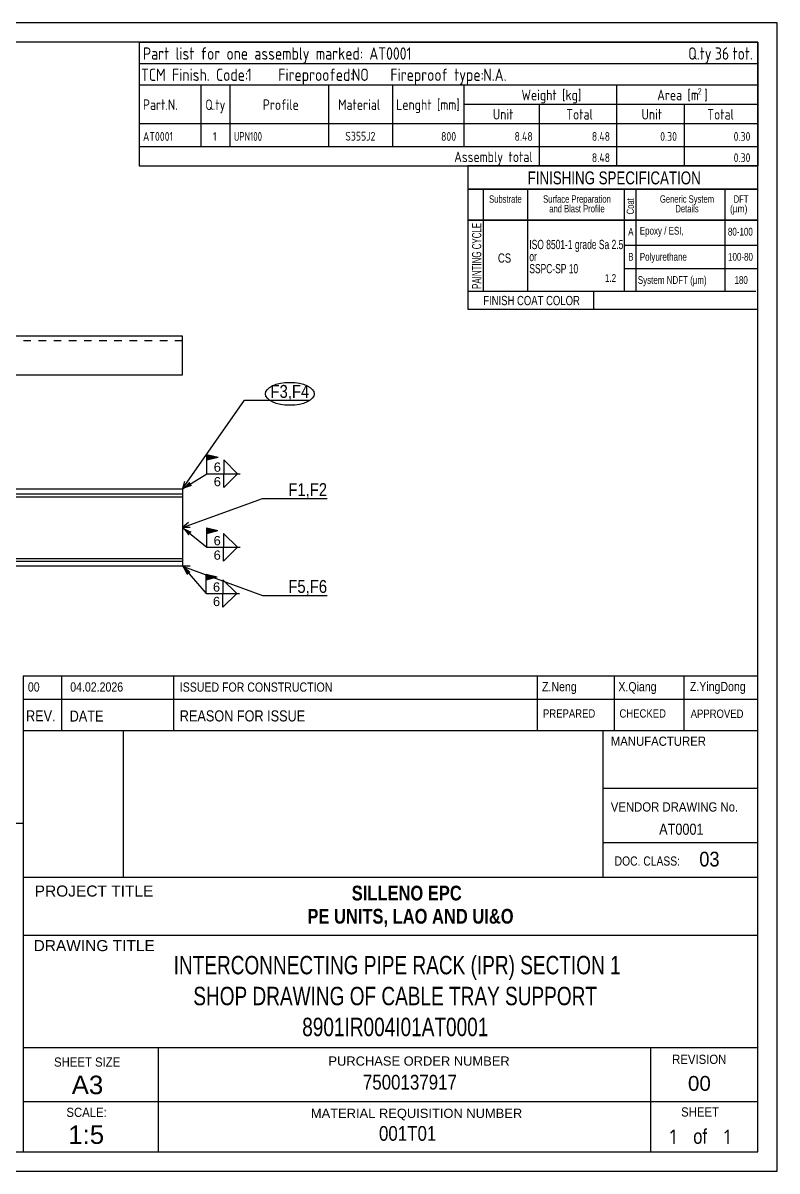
# Model space of a CAD drawing. Header units: millimetres. Extents: x 0 to 420, y 0 to 297.
# Drawn here: x 225 to 420, y 0 to 297 of the extents above; entities that cross this region are included whole.
import ezdxf

# ---------------------------------------------------------------- set-up
doc = ezdxf.new("R2010")
doc.units = ezdxf.units.MM
doc.linetypes.add('DXK_LINE_DOT2', pattern=[3.9198, 1.9599, -1.9599])
doc.layers.add('WELD_LABELS', color=5, linetype='Continuous')
doc.styles.add('ARIAL', font='ARIAL.TTF', dxfattribs={"height": 0.2})
doc.styles.add('Arial Bold', font='ARIALBD.TTF', dxfattribs={"height": 0.2})
doc.styles.add('Arial Narrow', font='ARIALN.TTF', dxfattribs={"height": 0.2})
doc.styles.add('GOST type A', font='', dxfattribs={"height": 0.2})
doc.styles.add('GOST type A Bold', font='', dxfattribs={"height": 0.2})
doc.styles.add('segoeuil', font='', dxfattribs={"height": 0.2})
doc.styles.get('GOST type A').set_extended_font_data('GOST type A')
doc.styles.get('GOST type A Bold').set_extended_font_data('GOST type A', bold=True)
doc.styles.get('segoeuil').set_extended_font_data('segoeuil')

# ---------------------------------------------------------------- blocks, each defined once
blk = doc.blocks.new('Unknown-43772550-1168')
at = {"color": 5, "linetype": 'Continuous'}
for p, q in [((420, 297), (0, 297)), ((420, 0), (420, 297)), ((415, 292), (5, 292)), ((415, 5), (415, 292)), ((5, 5), (415, 5)), ((0, 0), (420, 0))]:
    blk.add_line(p, q, dxfattribs=at)
blk = doc.blocks.new('Part-43772550-1244 - 1192')
at = {"linetype": 'Continuous'}
blk.add_hatch(color=2, dxfattribs=at).paths.add_polyline_path([(146.23, 176.45), (145.43, 177.85), (147.03, 177.85)])
at = {"color": 2, "linetype": 'Continuous'}
for p, q in [((106.23, 176.45), (106.23, 156.45)), ((106.23, 176.45), (266.23, 176.45)), ((146.23, 176.45), (145.43, 177.85)), ((145.43, 177.85), (147.03, 177.85)), ((147.03, 177.85), (146.23, 176.45)), ((266.23, 176.45), (266.23, 156.45)), ((106.23, 175.15), (266.23, 175.15)), ((106.23, 174.45), (266.23, 174.45)), ((106.23, 158.46), (266.23, 158.46)), ((106.23, 157.75), (266.23, 157.75)), ((266.23, 156.45), (106.23, 156.45))]:
    blk.add_line(p, q, dxfattribs=at)
blk.add_circle((146.23, 177.35), 1, dxfattribs=at)
blk = doc.blocks.new('Part-43772550-1277 - 1185')
at = {"linetype": 'Continuous'}
blk.add_hatch(color=2, dxfattribs=at).paths.add_polyline_path([(146.23, 211), (145.43, 212.4), (147.03, 212.4)])
at = {"color": 2, "linetype": 'Continuous'}
for p, q in [((106.23, 216), (106.23, 206)), ((266.23, 216), (106.23, 216)), ((266.23, 206), (266.23, 216)), ((146.23, 211), (145.43, 212.4)), ((145.43, 212.4), (147.03, 212.4)), ((147.03, 212.4), (146.23, 211)), ((106.23, 206), (266.23, 206))]:
    blk.add_line(p, q, dxfattribs=at)
at = {"color": 7, "linetype": 'DXK_LINE_DOT2'}
blk.add_line((266.23, 214.8), (106.23, 214.8), dxfattribs=at)
at = {"color": 2, "linetype": 'Continuous'}
blk.add_circle((146.23, 211.9), 1, dxfattribs=at)
blk = doc.blocks.new('0_TCM_4503_AIVD_AD_TITLE_BLOCK-43772550-2025')
at = {"color": 7, "linetype": 'Continuous'}
for p, q in [((225, 128.07), (415, 128.07)), ((225, 128.07), (225, 122.07)), ((235, 122.07), (235, 128.07)), ((264, 122.07), (264, 128.07)), ((358.01, 122.07), (358.01, 128.07)), ((378, 122.07), (378, 128.07)), ((396, 122.07), (396, 128.07)), ((225, 122.07), (415, 122.07)), ((225, 122.04), (415, 122.04)), ((225, 122.04), (225, 114)), ((235, 114.04), (235, 122.04)), ((264, 114.04), (264, 122.04)), ((358.01, 114.03), (358.01, 122.03)), ((377.99, 114.04), (377.99, 122.04)), ((396, 114.04), (396, 122.04)), ((225, 114), (415, 114))]:
    blk.add_line(p, q, dxfattribs=at)
at = {"color": 7, "style": 'Arial Narrow'}
for s, height, p in [('00', 2.386, (226.23, 124.04)), ('04.02.2026', 2.386, (237.19, 124.04)), ('ISSUED FOR CONSTRUCTION', 2.3861, (265.52, 124)), ('Z.Neng', 2.386, (359.22, 124.11)), ('X.Qiang', 2.386, (378.96, 124.11))]:
    blk.add_text(s, height=height, dxfattribs=at).set_placement(p)
at = {"color": 7, "linetype": 'Continuous', "style": 'Arial Narrow'}
for s, height, p in [('Z.YingDong', 2.386, (397.46, 124.15)), ('REV.', 2.863, (225.75, 116.33)), ('DATE', 2.863, (237.04, 116.27)), ('REASON FOR ISSUE', 2.8633, (265.52, 116.31)), ('PREPARED', 2.147, (359.46, 117.29)), ('CHECKED', 2.147, (379.25, 117.3)), ('APPROVED', 2.147, (397.66, 117.23))]:
    blk.add_text(s, height=height, dxfattribs=at).set_placement(p)
blk = doc.blocks.new('0_TCM_4503_AIVD_AD_PART_LIST-43772550-2022')
at = {"color": 174, "linetype": 'Continuous'}
for p, q in [((255, 292), (255, 271)), ((255, 271), (255, 265)), ((255, 265), (255, 260)), ((255, 260), (415, 260))]:
    blk.add_line(p, q, dxfattribs=at)
at = {"color": 7, "linetype": 'Continuous'}
for p, q in [((255, 292), (415, 292)), ((415, 292), (415, 271)), ((255, 286.5), (415, 286.5)), ((255, 281), (415, 281)), ((271, 281), (271, 271)), ((278.5, 281), (278.5, 271)), ((304, 281), (304, 271)), ((320.5, 281), (320.5, 271)), ((339, 281), (339, 271)), ((378.5, 281), (378.5, 271)), ((339, 276), (415, 276)), ((358.5, 276), (358.5, 271)), ((396, 276), (396, 271)), ((271, 271), (271, 265)), ((278.5, 271), (278.5, 265)), ((304, 271), (304, 265)), ((320.5, 271), (320.5, 265)), ((339, 271), (339, 265)), ((358.5, 271), (358.5, 265)), ((378.5, 271), (378.5, 265)), ((396, 271), (396, 265)), ((415, 271), (415, 265)), ((358.5, 265), (358.5, 260)), ((378.5, 265), (378.5, 260)), ((396, 265), (396, 260)), ((415, 265), (415, 260))]:
    blk.add_line(p, q, dxfattribs=at)
at = {"color": 4, "linetype": 'Continuous'}
for p, q in [((255, 271), (415, 271)), ((255, 265), (415, 265))]:
    blk.add_line(p, q, dxfattribs=at)
at = {"color": 7, "linetype": 'DXK_LINE_DOT2'}
blk.add_line((255, 265), (415, 265), dxfattribs=at)
at = {"color": 7, "linetype": 'Continuous'}
for s, height, style, p in [('Part list for one assembly marked: AT0001', 3.1901, 'GOST type A', (256, 287.5)), ('Q.ty', 3.19, 'GOST type A', (397, 287.5)), ('tot.', 3.19, 'GOST type A', (408.5, 287.5)), ('TCM Finish. Code:', 3.1901, 'GOST type A', (255.5, 282)), ('1', 3.19, 'GOST type A Bold', (282.85, 282)), ('Fireproofed:', 3.1901, 'GOST type A', (291, 282)), ('NO', 3.19, 'GOST type A Bold', (310, 282)), ('Fireproof type:', 3.1901, 'GOST type A', (320, 282)), ('N.A.', 3.19, 'GOST type A Bold', (344, 282)), ('Weight [kg]', 2.7344, 'GOST type A', (353.9, 277)), ('Area [m ]', 2.734, 'GOST type A', (389, 277)), ('2', 1.64, 'GOST type A', (399.47, 278.5)), ('Part.N.', 2.734, 'GOST type A', (256, 274.5)), ('Q.ty', 2.734, 'GOST type A', (272.13, 274.48)), ('Profile', 2.734, 'GOST type A', (287, 274.5)), ('Material', 2.734, 'GOST type A', (306.5, 274.5)), ('Lenght [mm]', 2.7344, 'GOST type A', (321.5, 274.5)), ('Unit', 2.734, 'GOST type A', (346.5, 272)), ('Total', 2.734, 'GOST type A', (365.5, 272)), ('Unit', 2.734, 'GOST type A', (384.96, 272)), ('Total', 2.734, 'GOST type A', (401.98, 272)), ('AT0001', 2.279, 'GOST type A', (256, 266.5)), ('1', 2.28, 'GOST type A', (274.12, 266.5)), ('S355J2', 2.279, 'GOST type A', (308.33, 266.56)), ('800', 2.279, 'GOST type A', (333.1, 266.5)), ('8.48', 2.279, 'GOST type A', (352.11, 266.5)), ('8.48', 2.279, 'GOST type A', (372.11, 266.5)), ('0.30', 2.279, 'GOST type A', (389.78, 266.5)), ('Assembly total', 2.7344, 'GOST type A', (336.5, 261)), ('0.30', 2.279, 'GOST type A', (408.77, 261))]:
    blk.add_text(s, height=height, dxfattribs=dict(at, style=style)).set_placement(p)
at = {"color": 7, "style": 'GOST type A'}
blk.add_text('36', height=3.19, dxfattribs=at).set_placement((403.94, 287.5))
at = {"color": 7, "linetype": 'Continuous', "style": 'GOST type A', "width": 0.9}
blk.add_text('UPN100', height=2.279, dxfattribs=at).set_placement((279.5, 266.5))
at = {"color": 7, "linetype": 'DXK_LINE_DOT2', "style": 'GOST type A'}
for s, p in [('0.30', (408.77, 266.5)), ('8.48', (372.11, 261))]:
    blk.add_text(s, height=2.279, dxfattribs=at).set_placement(p)
blk = doc.blocks.new('0_TCM_4503_AIVD_AD_TITLE_BLOCK-43772550-2023')
at = {"color": 4, "linetype": 'Continuous'}
for q in [(225, 5), (415, 114)]:
    blk.add_line((225, 114), q, dxfattribs=at)
at = {"color": 7, "linetype": 'Continuous'}
for p, q in [((251, 76), (251, 114)), ((375, 76), (375, 114)), ((415, 5), (415, 114)), ((415, 99), (375, 99)), ((375, 85), (415, 85)), ((225, 76), (415, 76)), ((225, 61), (415, 61)), ((225, 32), (415, 32)), ((260, 5), (260, 32)), ((387.4, 5), (387.4, 32)), ((225, 18), (415, 18)), ((225, 5), (415, 5))]:
    blk.add_line(p, q, dxfattribs=at)
for s, height, style, width, p in [('MANUFACTURER', 2.3877, 'ARIAL', 0.88, (377, 110)), ('VENDOR DRAWING No.', 2.3877, 'ARIAL', 0.88, (377, 93)), ('DOC. CLASS:', 2.3877, 'ARIAL', 0.8, (378, 79)), ('SILLENO EPC', 3.8177, 'Arial Bold', 0.8, (310, 70)), ('PE UNITS, LAO AND UI&O', 3.8177, 'Arial Bold', 0.8, (298.53, 64)), ('REVISION', 2.388, 'ARIAL', 0.88, (392.87, 27.71)), ('SHEET SIZE', 2.388, 'ARIAL', 0.88, (233, 27)), ('SCALE:', 2.388, 'ARIAL', 0.88, (236.2, 14)), ('SHEET', 2.388, 'ARIAL', 0.88, (395.2, 14.09)), ('1', 3.73, 'segoeuil', 0.88, (392, 7)), ('of', 3.82, 'ARIAL', 0.8, (398.33, 7.04)), ('1', 3.73, 'segoeuil', 0.88, (406, 7))]:
    blk.add_text(s, height=height, dxfattribs=dict(at, style=style, width=width)).set_placement(p)
at = {"color": 3, "linetype": 'Continuous', "style": 'Arial Narrow'}
blk.add_text('AT0001', height=2.863, dxfattribs=at).set_placement((389.51, 87))
at = {"color": 1, "linetype": 'Continuous', "style": 'ARIAL', "width": 0.88}
blk.add_text('03', height=3.82, dxfattribs=at).set_placement((399.9, 78.78))
at = {"color": 7, "linetype": 'Continuous', "style": 'ARIAL'}
for s, height, p in [('PROJECT TITLE', 2.8652, (228, 71)), ('DRAWING TITLE', 2.8652, (227.71, 56.89)), ('PURCHASE ORDER NUMBER', 2.3877, (303.97, 27.26)), ('A3', 4.775, (237.57, 19.89)), ('00', 3.82, (396.95, 20.77)), ('MATERIAL REQUISITION NUMBER', 2.3877, (299.43, 13.74))]:
    blk.add_text(s, height=height, dxfattribs=at).set_placement(p)
at = {"color": 2, "style": 'Arial Narrow', "width": 0.9}
blk.add_text('INTERCONNECTING PIPE RACK (IPR) SECTION 1', height=4.7721, dxfattribs=at).set_placement((263.94, 50.89))
at = {"color": 2, "linetype": 'Continuous', "style": 'Arial Narrow', "width": 0.9}
for s, p in [('SHOP DRAWING OF CABLE TRAY SUPPORT', (269.02, 42.89)), ('8901IR004I01AT0001', (297.19, 34.89))]:
    blk.add_text(s, height=4.7721, dxfattribs=at).set_placement(p)
at = {"color": 3, "style": 'Arial Narrow'}
for s, p in [('7500137917', (312.88, 21.07)), ('001T01', (317.04, 7.82))]:
    blk.add_text(s, height=3.818, dxfattribs=at).set_placement(p)
at = {"color": 7, "style": 'ARIAL'}
blk.add_text('1:5', height=4.775, dxfattribs=at).set_placement((236.69, 7.02))
blk = doc.blocks.new('0_TCM_4503_AIVD_AD_NOTE_BLOCK-43772550-2024')
at = {"color": 7, "linetype": 'Continuous'}
for p, q in [((415, 260), (340, 260)), ((340, 260), (340, 254)), ((415, 254), (415, 260)), ((340, 254), (415, 254)), ((415, 254), (340, 254)), ((340, 254), (340, 246)), ((344, 254), (344, 246)), ((355.5, 254), (355.5, 246)), ((380.5, 254), (380.5, 246)), ((383.5, 254), (383.5, 246)), ((406.5, 254), (406.5, 246)), ((415, 246), (415, 254)), ((340, 246), (415, 246)), ((415, 246), (340, 246)), ((340, 246), (340, 223)), ((344, 246), (344, 227.5)), ((355.5, 246), (355.5, 227.5)), ((380.5, 246), (380.5, 227.5)), ((383.5, 246), (383.5, 227.5)), ((406.5, 246), (406.5, 227.5)), ((415, 223), (415, 246)), ((380.5, 239.5), (415, 239.5)), ((380.5, 233.5), (415, 233.5)), ((414.5, 227.5), (340, 227.5)), ((372.5, 227.5), (372.5, 223)), ((340, 223), (415, 223))]:
    blk.add_line(p, q, dxfattribs=at)
at = {"color": 7, "style": 'Arial Narrow', "width": 0.9}
blk.add_text('FINISHING SPECIFICATION', height=3.3405, dxfattribs=at).set_placement((355.5, 255.25))
at = {"color": 7, "linetype": 'Continuous', "style": 'Arial Narrow'}
for s, height, width, p in [('Substrate', 1.909, 0.9, (345.53, 250.5)), ('Surface Preparation', 1.9089, 0.9, (359.5, 250.5)), ('Generic System', 1.9089, 0.9, (389.71, 250.5)), ('and Blast Profile', 1.9089, 0.9, (361.09, 248)), ('Details', 1.909, 0.9, (393.71, 248)), ('DFT', 1.909, 0.9, (408.79, 250.5)), ('A', 2, 0.9, (381.5, 242)), ('Epoxy / ESI,', 2.0043, 0.9, (384.5, 242.25)), ('80-100', 2.004, 0.9, (407.3, 242)), ('ISO 8501-1 grade Sa 2.5^M', 2.3861, 0.8, (355.93, 238.5)), ('Polyurethane', 2.0043, 0.9, (384.5, 235.5)), ('CS', 2.386, 0.9, (347.81, 235)), ('or ^M', 2.386, 0.8, (355.93, 235.38)), ('SSPC-SP 10', 2.386, 0.8, (355.93, 232.25)), ('B', 2, 0.9, (381.5, 235.5)), ('100-80', 2.004, 0.9, (407.33, 235.5)), ('1.2', 2.004, 0.9, (375.5, 230)), ('System NDFT (µm)', 2.0043, 0.9, (384, 229.5)), ('180', 2.004, 0.9, (409, 229.5)), ('FINISH COAT COLOR', 2.3861, 0.9, (344, 224))]:
    blk.add_text(s, height=height, dxfattribs=dict(at, width=width)).set_placement(p)
for s, height, width, p in [('Coat', 1.909, 0.9, (383, 247.5)), ('PAINTING CYCLE', 2.3861, 0.75, (343.5, 228.2))]:
    blk.add_text(s, height=height, rotation=90, dxfattribs=dict(at, width=width)).set_placement(p)
blk.add_text('(µm)', height=1.909, dxfattribs=at).set_placement((407.84, 248))
blk = doc.blocks.new('0_TCM_4503_AIVD_AD_NOTE_BLOCK-43772550-2026')
at = {"color": 4, "linetype": 'Continuous'}
blk.add_line((110, 90), (225, 90), dxfattribs=at)
blk = doc.blocks.new('WeldMark-43772550-1446 - 1192')
at = {"linetype": 'Continuous'}
for points in [[(267.78, 164.4), (266.23, 166.45), (268.57, 165.37)], [(272.52, 166.39), (272.52, 164.96), (275.38, 165.67)]]:
    blk.add_hatch(color=3, dxfattribs=at).paths.add_polyline_path(points)
at = {"color": 3, "linetype": 'Continuous'}
for p, q in [((266.23, 166.45), (272.52, 161.39)), ((272.52, 161.39), (272.52, 166.39))]:
    blk.add_line(p, q, dxfattribs=at)
at = {"color": 0}
blk.add_wipeout([(276.32, 161.69), (276.32, 164.59), (274.07, 164.59), (274.07, 161.69)], dxfattribs=at)
at = {"color": 3, "linetype": 'Continuous'}
for p, q in [((272.52, 166.39), (275.38, 165.67)), ((272.52, 164.96), (275.38, 165.67)), ((280.41, 161.39), (276.84, 164.96)), ((276.84, 164.96), (276.84, 161.39)), ((276.84, 161.39), (280.41, 161.39))]:
    blk.add_line(p, q, dxfattribs=at)
at = {"color": 0, "linetype": 'Continuous'}
blk.add_wipeout([(276.32, 157.94), (276.32, 160.84), (274.07, 160.84), (274.07, 157.94)], dxfattribs=at)
at = {"color": 3, "linetype": 'Continuous'}
for p, q in [((272.52, 161.39), (281.12, 161.39)), ((276.84, 161.39), (280.41, 161.39)), ((280.41, 161.39), (276.84, 157.81)), ((276.84, 157.81), (276.84, 161.39))]:
    blk.add_line(p, q, dxfattribs=at)
at = {"color": 3, "style": 'ARIAL'}
blk.add_text('6', height=2.39, dxfattribs=at).set_placement((274.27, 161.89))
at = {"color": 3, "linetype": 'Continuous', "style": 'ARIAL'}
blk.add_text('6', height=2.39, dxfattribs=at).set_placement((274.27, 158.14))
blk = doc.blocks.new('WeldMark-43772550-1449 - 1192')
at = {"linetype": 'Continuous'}
for points in [[(267.39, 154.15), (266.23, 156.45), (268.34, 154.97)], [(272.35, 154.4), (272.35, 152.97), (275.2, 153.69)]]:
    blk.add_hatch(color=3, dxfattribs=at).paths.add_polyline_path(points)
at = {"color": 3, "linetype": 'Continuous'}
for p, q in [((266.23, 156.45), (272.35, 149.4)), ((272.35, 149.4), (272.35, 154.4))]:
    blk.add_line(p, q, dxfattribs=at)
at = {"color": 0}
blk.add_wipeout([(276.15, 149.7), (276.15, 152.6), (273.9, 152.6), (273.9, 149.7)], dxfattribs=at)
at = {"color": 3, "linetype": 'Continuous'}
for p, q in [((272.35, 154.4), (275.2, 153.69)), ((272.35, 152.97), (275.2, 153.69)), ((280.24, 149.4), (276.66, 152.97)), ((276.66, 152.97), (276.66, 149.4)), ((276.66, 149.4), (280.24, 149.4))]:
    blk.add_line(p, q, dxfattribs=at)
at = {"color": 0, "linetype": 'Continuous'}
blk.add_wipeout([(276.15, 145.95), (276.15, 148.85), (273.9, 148.85), (273.9, 145.95)], dxfattribs=at)
at = {"color": 3, "linetype": 'Continuous'}
for p, q in [((272.35, 149.4), (280.95, 149.4)), ((276.66, 149.4), (280.24, 149.4)), ((280.24, 149.4), (276.66, 145.83)), ((276.66, 145.83), (276.66, 149.4))]:
    blk.add_line(p, q, dxfattribs=at)
at = {"color": 3, "style": 'ARIAL'}
blk.add_text('6', height=2.39, dxfattribs=at).set_placement((274.1, 149.9))
at = {"color": 3, "linetype": 'Continuous', "style": 'ARIAL'}
blk.add_text('6', height=2.39, dxfattribs=at).set_placement((274.1, 146.15))
blk = doc.blocks.new('WeldMark-43772550-1452 - 1192')
at = {"linetype": 'Continuous'}
for points in [[(272.56, 185.4), (272.56, 183.98), (275.41, 184.69)], [(268.68, 177.25), (266.23, 176.45), (268.02, 178.31)]]:
    blk.add_hatch(color=3, dxfattribs=at).paths.add_polyline_path(points)
at = {"color": 3, "linetype": 'Continuous'}
for p, q in [((272.56, 180.4), (272.56, 185.4)), ((266.23, 176.45), (272.56, 180.4))]:
    blk.add_line(p, q, dxfattribs=at)
at = {"color": 0}
blk.add_wipeout([(276.36, 180.7), (276.36, 183.6), (274.11, 183.6), (274.11, 180.7)], dxfattribs=at)
at = {"color": 3, "linetype": 'Continuous'}
for p, q in [((272.56, 185.4), (275.41, 184.69)), ((272.56, 183.98), (275.41, 184.69)), ((280.45, 180.4), (276.88, 183.98)), ((276.88, 183.98), (276.88, 180.4)), ((276.88, 180.4), (280.45, 180.4))]:
    blk.add_line(p, q, dxfattribs=at)
at = {"color": 0, "linetype": 'Continuous'}
blk.add_wipeout([(276.36, 176.95), (276.36, 179.85), (274.11, 179.85), (274.11, 176.95)], dxfattribs=at)
at = {"color": 3, "linetype": 'Continuous'}
for p, q in [((272.56, 180.4), (281.16, 180.4)), ((276.88, 180.4), (280.45, 180.4)), ((280.45, 180.4), (276.88, 176.83)), ((276.88, 176.83), (276.88, 180.4))]:
    blk.add_line(p, q, dxfattribs=at)
at = {"color": 3, "style": 'ARIAL'}
blk.add_text('6', height=2.39, dxfattribs=at).set_placement((274.31, 180.9))
at = {"color": 3, "linetype": 'Continuous', "style": 'ARIAL'}
blk.add_text('6', height=2.39, dxfattribs=at).set_placement((274.31, 177.15))

msp = doc.modelspace()

# ---------------------------------------------------------------- linework, layer by layer
at = {"layer": 'WELD_LABELS', "color": 5}
for p, q in [((282.29, 199.39), (299, 199.39)), ((286.9, 173.98), (303.61, 173.98)), ((286.9, 148.93), (303.61, 148.93))]:
    msp.add_line(p, q, dxfattribs=at)
at = {"layer": 'WELD_LABELS', "color": 1}
msp.add_ellipse((293.99, 201.06), major_axis=(6.31, 0), ratio=0.470591, dxfattribs=at)

# ---------------------------------------------------------------- block references
for name in ['Unknown-43772550-1168', '0_TCM_4503_AIVD_AD_PART_LIST-43772550-2022', '0_TCM_4503_AIVD_AD_NOTE_BLOCK-43772550-2024', 'Part-43772550-1277 - 1185', 'Part-43772550-1244 - 1192', '0_TCM_4503_AIVD_AD_TITLE_BLOCK-43772550-2025', '0_TCM_4503_AIVD_AD_TITLE_BLOCK-43772550-2023', '0_TCM_4503_AIVD_AD_NOTE_BLOCK-43772550-2026']:
    msp.add_blockref(name, (0, 0))

# ---------------------------------------------------------------- texts
at = {"layer": 'WELD_LABELS', "color": 5, "lineweight": 30, "char_height": 3.343, "attachment_point": 9, "style": 'Arial Narrow'}
for s, insert in [('F3,F4', (299, 199.39)), ('F1,F2', (303.61, 173.98)), ('F5,F6', (303.61, 148.93))]:
    msp.add_mtext(s, dxfattribs=dict(at, insert=insert))

# ---------------------------------------------------------------- next in the draw order: block references
for name in ['WeldMark-43772550-1452 - 1192', 'WeldMark-43772550-1446 - 1192']:
    msp.add_blockref(name, (0, 0))

# ---------------------------------------------------------------- next in the draw order: linework, layer by layer
at = {"layer": 'WELD_LABELS', "color": 5}
for p, q in [((266.23, 176.45), (282.29, 199.39)), ((266.74, 178.38), (266.23, 176.45)), ((267.86, 177.6), (266.23, 176.45)), ((266.23, 166.45), (286.9, 173.98)), ((267.76, 167.74), (266.23, 166.45)), ((268.23, 166.45), (266.23, 166.45))]:
    msp.add_line(p, q, dxfattribs=at)

# ---------------------------------------------------------------- next in the draw order: block references
msp.add_blockref('WeldMark-43772550-1449 - 1192', (0, 0))

# ---------------------------------------------------------------- next in the draw order: linework, layer by layer
for p, q in [((268.23, 156.45), (266.23, 156.45)), ((267.76, 155.16), (266.23, 156.45)), ((266.23, 156.45), (286.9, 148.93))]:
    msp.add_line(p, q, dxfattribs=at)

doc.saveas('drawing.dxf')
